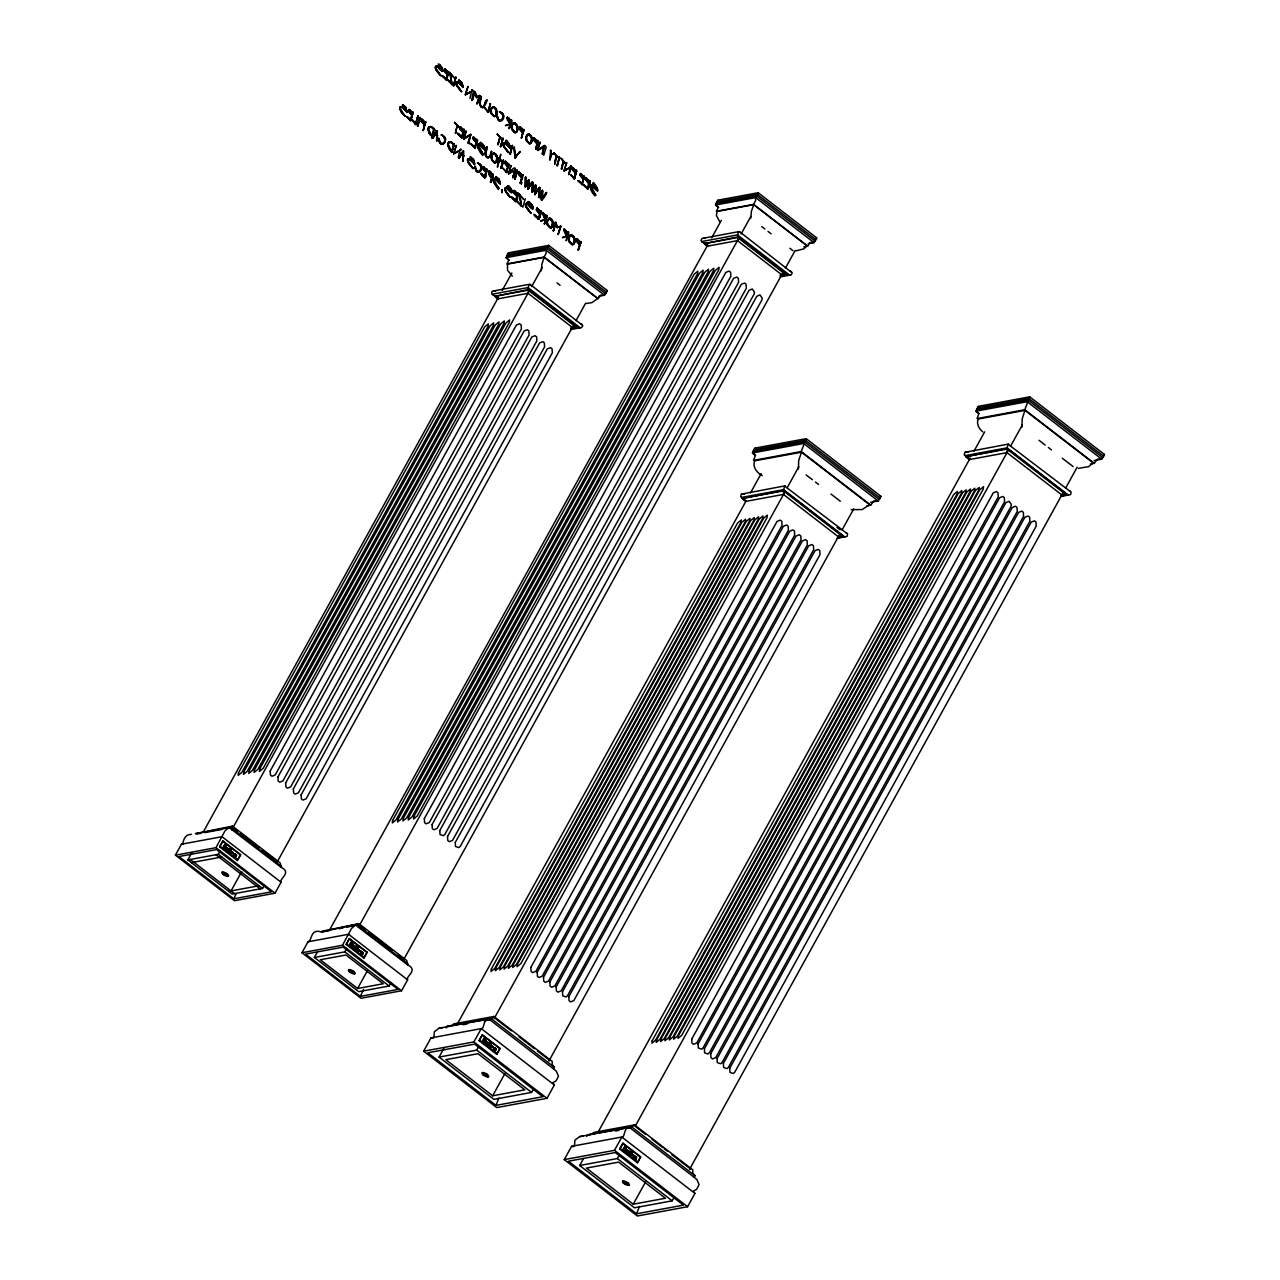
<?xml version="1.0" encoding="UTF-8"?>
<svg xmlns="http://www.w3.org/2000/svg" width="1280" height="1280" viewBox="0 0 1280 1280"><rect width="100%" height="100%" fill="white"/><g stroke="black" fill="none" stroke-linecap="round" stroke-linejoin="round"><path stroke-width="1.5" d="M436.992 130.896L437.056 140.96L437.344 130.832L434.624 133.136L435.808 133.552C440.672 124.528 427.456 147.008 435.648 133.824L437.744 135.696M463.584 155.488L463.584 151.056L460.864 153.36L462.032 153.792C467.136 144.752 453.04 167.568 461.888 154.064L463.968 155.92L461.52 154.128L459.072 158.112M445.04 140.48L443.632 136.576A6.08 5.216 79.5 0 0 441.2 135.088L441.2 135.088M481.264 168.4L479.856 164.496A6.08 5.216 79.5 0 0 477.424 163.008L480.976 164.912A4.976 4.272 79.5 0 1 481.904 167.52L480.528 171.056A4.336 3.728 79.5 0 1 478.928 171.904L477.984 172.016A3.792 3.264 79.5 0 1 476.272 171.392L474.752 166.256L475.984 170.16L478.336 171.632M503.568 117.2L502.16 113.312A6.08 5.216 79.5 0 0 499.728 111.824L502.928 113.792A4.976 4.272 79.5 0 1 503.84 116.384L501.504 120.096M351.408 943.952L351.008 943.648M625.408 1148.464C623.648 1149.2 626.816 1147.76 625.024 1150.32M479.6 103.744C485.056 86.608 476.096 104.912 482.224 107.104C487.344 105.888 489.696 90.656 483.168 107.472M403.04 105.232L405.664 108.224L406.352 111.52L406.016 108.16L402.608 104.656L405.856 107.248L407.12 111.936L401.568 106.608M438.048 66.144C447.488 78.464 439.184 62.768 439.152 64.304C444.976 69.408 443.536 75.632 437.168 66.016M459.28 80.544L461.904 83.536L462.672 86.768L462.256 83.472L458.848 79.984L461.728 82.624L462.992 87.328L457.808 81.936M470.224 157.184L473.344 159.632L474.112 163.76L473.424 160.48L470.368 156.912L473.616 159.504L474.88 164.192L469.328 158.864M479.024 143.952C490.08 155.552 482.512 144.736 480.672 142.336C486.496 146.176 486.768 154.96 479.632 144.288L478.752 144.288M484.512 149.136L483.296 145.104L480.16 142.672M495.744 176.864L498.88 179.312L500.096 183.328L495.904 176.608L499.152 179.184L500.4 183.888L495.84 178.848L493.712 178.72M509.68 147.68C498.064 125.328 521.04 161.376 504.8 142.832M506.112 187.584L507.008 187.568C517.728 200.048 508.24 184.544 508.624 185.92C514.56 191.744 513.104 196.48 506.736 187.328M526.688 203.168C537.84 213.568 532.64 205.12 528.32 201.6C534.784 204.464 534.512 214.944 527.28 203.552M596.752 190.16C585.104 167.68 608.128 204.016 591.888 185.312M590.688 185.824C601.952 204.944 589.264 191.952 590.512 185.216C598.032 190.64 600.592 190.848 592.768 183.632M454.048 77.808L449.648 72.576L454.4 77.744M523.52 199.44L519.12 194.192L523.872 199.376M355.216 946.672L354.8 947.728L354.352 947.04M525.376 186.144L528.48 179.696L528.56 188.192L529.04 179.776L525.376 186.144L525.52 177.152L525.264 187.024L528.736 180.544L525.264 187.024M525.744 186.08L525.52 177.152M532.272 191.456C539.728 170.176 532.928 210.96 535.744 184.944C527.088 205.92 538.08 168.064 528.192 188.256M532.64 191.392L532.56 182.128L528.56 188.192M495.36 1048.192L496.048 1048.992M539.168 196.784L542.288 190.336L542.352 198.816L542.64 190.272L539.168 196.784L539.472 187.456L535.088 193.568M539.536 196.704L539.664 187.728L539.424 197.6L542.528 191.168L539.056 197.664L539.312 187.792M525.632 186.96L525.872 177.088M531.968 192.192L532.768 182.416L532.528 192.272L535.632 185.856L532.336 192.128M507.36 117.392L510.08 123.84L510.72 121.36L507.232 117.696L510.224 123.856L505.456 125.392M547.008 217.648L546.768 215.28L545.744 219.056L544.368 218.256L542.464 212.544L545.376 219.12L546.016 216.624L543.216 213.056M532.208 182.192L527.856 189.312L528.368 180.608M528.208 189.248L528.736 180.544M539.696 187.632L534.752 194.624L535.264 185.92M535.104 194.56L535.632 185.856M541.984 198.88C554.72 178.176 536.064 216.128 542.16 191.232M542 199.888L542.528 191.168M844.784 536.896L783.552 489.664L784.704 486.128L847.616 533.952L847.056 536.432L837.136 538.304M1068.32 495.088L1007.072 447.856L1008.224 444.32L1071.136 492.144L1070.592 494.608L1060.672 496.496M501.6 189.904L501.824 192.608L502.208 189.824M501.952 189.84L502.352 192.336M501.84 189.904L501.824 192.608M783.76 490.304L742.336 498.464L783.456 490.864L843.296 537.008L838.416 536.8L783.456 494.432L783.76 490.304L843.6 536.448L837.424 538.096M1007.296 448.48L965.872 456.656L1006.976 449.056L1066.816 495.2L1061.936 494.992L1006.992 452.624L1007.296 448.48L1067.136 494.624L1060.944 496.288M489.68 171.456C486.816 171.344 490.528 176.464 491.552 177.536L492.112 175.12L488.928 171.312L491.904 177.472L490.624 182.432L492.016 178.032L490.624 182.432M542.528 212.96L545.52 219.12L540.816 220.992L545.616 219.44L546.24 216.976M542.992 212.784L545.744 219.056M568.4 234.48L564.384 229.616L567.136 235.888L562.496 237.424M445.136 141.344L443.952 143.184A4.336 3.728 79.5 0 1 442.352 144.032L441.76 144.08A3.792 3.264 79.5 0 1 440.064 143.472C436.32 131.312 438.096 145.328 442.672 143.664M438.528 138.32L439.76 142.224L442.128 143.696M503.664 118.08L502.464 119.92A4.336 3.728 79.5 0 1 500.88 120.768L499.936 120.88A3.792 3.264 79.5 0 1 498.224 120.272C495.248 111.088 495.472 116.784 499.184 120.224M496.704 115.12L498.72 119.936M237.344 860.544L240.608 854.64L222.896 840.976L219.632 846.896L237.344 860.544L240.608 854.64M363.888 958.128L367.152 952.208L349.44 938.544L346.176 944.464L363.888 958.128L367.152 952.208M496.8 1054.336L500.064 1048.416L482.352 1034.752L479.088 1040.672L496.8 1054.336L500.064 1048.416M637.408 1162.752L640.672 1156.832L622.944 1143.168L619.68 1149.088L637.408 1162.752L640.672 1156.832M438.896 138.256L440.416 143.408A3.792 3.264 79.5 0 0 442.128 144.016M497.056 115.056L498.576 120.208A3.792 3.264 79.5 0 0 500.288 120.816M528.496 289.584L494.992 296.288L528.192 290.144L576.496 327.408L572.448 327.52L528.048 293.28L528.496 289.584L576.816 326.832L570.64 328.48M737.968 236.928L704.464 243.632L737.648 237.488L785.968 274.752L781.904 274.864L737.504 240.624L737.968 236.928L786.288 274.176L780.112 275.824M479.808 102.4L480.736 106.416L484.016 106.768M485.504 152.672L486.064 156.224L489.104 157.376L491.648 151.376L490.16 156.912L487.952 157.808A2.88 2.464 79.5 0 1 486.704 157.296C481.616 153.728 490.48 137.888 485.648 153.936C486.736 160.24 492.24 156.56 491.392 151.184M415.616 124.608L416.448 124.192L415.376 124.416L411.856 119.504L415.936 123.616L411.856 119.504M488.016 112.368C483.664 104.032 482.416 107.2 488.48 112.032M232.832 853.584C236.096 853.04 231.76 855.904 233.104 852.256M632.88 1155.776C636.544 1156.176 630.8 1156.688 633.776 1154.928M487.344 1042.56L486.08 1043.504L486 1041.456M474.432 91.44L472.176 100.224L474.432 91.44L476.832 96.624L475.04 91.904M555.776 222.224C554.48 225.728 561.472 230.88 554.944 222.32L553.456 230.944L555.808 223.216L553.456 230.944M406.976 112.032L405.504 107.312L402.608 104.656M442.576 71.44L441.104 66.72L438.208 64.064M462.864 87.424L462.096 82.56L458.688 80.24M474.384 164.352L473.728 160.416L470.368 156.912M510.352 148.16L508.816 143.584L505.696 141.152M491.904 177.472L492.912 173.76L493.168 176.128M412.864 112.016L410.816 119.84L406.72 116.592L410.384 120.24L412.32 115.248L411.056 120.064M412.32 115.248L412.768 113.376M448.48 71.424L446.416 79.248L442.32 76L446.88 79.728L445.984 79.648M448.24 75.024L448.368 72.768M463.52 130.672L464.384 130.704L463.52 130.672C465.36 147.536 449.808 123.6 461.488 137.472L463.424 132.48L461.984 137.888L458.336 133.488L461.92 137.072M463.072 132.544L464.24 131.008M477.2 139.44L475.136 147.264L471.04 144L474.704 147.664L476.64 142.672L475.2 148.08L471.04 144M476.64 142.672L477.088 140.784M486.448 170.528L486.32 172.784L486.912 169.104M508.32 165.2L509.184 165.232L508.32 165.2L506.416 172.496L502.768 168.096M508.528 167.392L509.024 165.552M517.488 194.464L518.352 194.496L517.488 194.464C519.312 211.328 503.76 187.392 515.456 201.264L517.392 196.288L515.952 201.68L512.288 197.296L515.888 200.864M517.024 196.352L518.208 194.8M540.288 212.048C542.128 228.912 526.576 204.992 538.256 218.848L540.672 213.952L540.752 210.624M576.48 170.128L574.128 178.832L570.336 174.704L574.432 177.952L575.696 173.104L572.384 169.296L575.344 173.168L574.432 177.952M575.888 173.792L576.384 171.488M584.24 176.096L582.176 183.92L578.08 180.672L581.744 184.336L583.68 179.344L581.744 184.336M583.312 179.408L584.128 177.456M589.344 181.824C591.184 198.688 575.616 174.768 587.312 188.624L589.712 183.728L589.808 180.4M469.248 143.792L469.344 142.24M511.296 121.632L511.024 124.416L509.968 124.24C507.104 134.992 512.288 120.4 510.944 121.696M521.408 184.016L521.504 182.448M546.192 219.936L544.464 223.952L546.336 219.68L545.488 219.648M565.952 240.528L568.336 233.68M469.008 143.616L469.712 142.16M490.352 182.24L492.384 175.392M521.168 183.824L521.872 182.384M556.064 222.432L553.2 230.752M544.464 223.952L546.592 216.912M544.208 223.76L545.84 220M413.104 112.192C412.4 120.32 403.792 103.328 411.728 115.056L410.448 119.904M448.704 71.6C448.016 79.712 439.392 62.736 447.328 74.448L446.064 79.312M464.384 130.704L463.872 129.488L462.928 131.952L459.52 128.48L462.848 132.288L461.568 137.136M477.44 139.616L477.6 140.896M487.152 169.296C486.448 177.408 477.824 160.416 485.776 172.144L484.496 176.992L486.128 172.08L482.96 168L486.208 171.744M508.8 164.832L504.992 161.216L509.184 165.232M518.352 194.496L517.824 193.296L516.88 195.744L513.488 192.272L516.8 196.08L515.536 200.928M540.992 210.816C540.288 218.928 531.664 201.936 539.616 213.664L538.336 218.512M576.72 170.32L575.424 172.832L572.016 169.36M584.464 176.288L584.64 177.568M590.048 180.592L590.208 181.856M507.84 117.504L511.216 120.992L508.48 117.6L506.992 117.456L507.344 120.112L510.448 123.776L511.072 121.296L507.424 117.264M564.288 229.728L567.76 233.392L567.136 235.888C559.072 217.104 567.088 243.776 568.464 233.36L568.768 234.416M498.656 158.256L502.72 162.128L499.808 158.688C503.904 140.784 493.44 184.8 499.136 158.816L498.8 157.984M510.848 121.056L511.712 120.192L511.712 122.384M511.472 120L511.36 122.448M542.464 212.544L546.144 216.32L546.768 215.28M568.512 232.048L567.904 233.088L568.752 232.24M415.568 123.68L417.936 115.92L416.448 124.192M415.936 123.616L417.936 115.92M485.696 100.928L484.112 106.72M487.952 111.456L490.32 103.68L488.752 112.24M488.32 111.392L490.32 103.68M499.344 159.056L502.288 162.528L501.056 168.352L502.928 162.864L499.712 158.992L497.488 165.056M499.216 158.496L500.192 157.168M415.376 124.416L418.176 116.112M455.536 133.184L457.232 125.568C446.832 113.84 469.888 138.016 454.688 122.752M465.504 94.832L471.904 91.2L465.344 94.704L468.096 86.608M465.344 94.704L467.856 86.416M455.28 133.008L457.232 125.568M453.808 153.856L460.192 150.224L453.648 153.728L456.4 145.648M453.648 153.728L456.144 145.456M469.968 98.448L471.536 91.264M471.92 89.84L471.664 90.832L472.512 89.968M472.016 90.752L472.272 89.776M472.176 100.224C472.592 78.96 480.976 108.976 474.432 92.768M458.256 157.472L459.84 150.288M460.816 148.992L460.32 149.792M472.432 100.416L474.784 92.704M463.616 139.248L465.776 131.024M463.984 139.184L466.368 131.152M479.552 95.856L476.48 96.688M464 138.88L470.544 134.304L470.528 135.52C462.144 156.992 478.24 124.672 463.776 139.36M469.936 135.36L470.544 134.304M468.24 142.992L470.528 135.52M481.296 96.736L479.344 103.088L481.008 107.04A2.88 2.464 79.5 0 0 482.256 107.536L483.072 107.488M488.112 112.112L490.56 103.872M486.992 146.992L485.296 154L487.056 157.232A2.88 2.464 79.5 0 0 488.304 157.744L490.048 156.416M500.336 137.344L497.808 144.592L499.76 137.152L497.36 134.08L502.208 139.408M498.064 144.784L500.112 137.088L497.216 134.336M508.4 173.776L511.168 165.68M508.768 173.712L510.912 165.488M515.312 170.048C506.816 193.824 524.032 154.112 508.784 173.408M514.72 169.904L515.344 168.848M513.024 177.52L514.96 170.112L508.576 173.904M512.784 177.328L514.96 170.272M540.032 142.08L537.52 150.368L540.272 142.272M544.432 146.64L542.496 154.048L543.712 146.928L545.232 146.16L538.256 149.936M537.904 150L544.096 145.488L544.528 146.224M542.128 154.112L544.064 146.704L537.68 150.48M544.448 145.424L543.84 146.48M549.584 159.664L550.768 150.208L551.008 154.72L554.448 153.264L551.088 155.024L550.176 159.776M549.824 159.856L551.136 155.008L550.4 150.272M558.848 158.432C554.56 149.28 553.488 177.104 556.4 156.16C546.432 144.8 568.464 168.288 554.096 153.328M554.704 163.792L556.4 156.16M561.28 168.864L563.232 161.44L561.184 158.288L565.84 163.424L563.456 161.696L561.888 168.992M561.536 169.056L563.232 161.44M564.208 170.944L570.592 167.312L564.048 170.816L566.8 162.72M564.048 170.816L566.56 162.528M571.76 166.608L568.656 174.56L570.24 167.376M570.624 165.952L570.352 166.928L571.216 166.064M568.656 174.56L571.408 166.672M570.72 166.864L570.976 165.872M560.56 226.656L557.504 227.216M417.36 126L419.936 117.472L417.968 126.128M417.6 126.192L420.192 117.664M417.712 125.936L419.936 117.472M425.824 122C424.384 124.656 416.976 113.2 424.912 122.992C423.664 128.24 426.096 119.808 425.6 122.832L424.608 125.328M446.736 79.984L447.552 74.72M446.88 79.728L447.92 74.656M453.296 85.664L455.872 77.12L453.888 85.776M453.536 85.84L455.872 77.12M463.984 129.248L463.424 130.112L464.224 129.424M479.904 96.064L477.104 103.952L479.632 95.504M476.848 103.76L479.472 96.208M474.784 147.328L476.064 142.464C468.08 131.232 476.96 146.656 476.896 140.56L473.264 137.136L477.216 140.48M486 172.416C487.984 186.944 474.64 165.36 484.848 176.928M484.56 177.824L486.352 172.352M492.016 178.032L492.736 175.328M500.288 146.56L503.104 138.208L500.88 146.688M500.528 146.752L503.104 138.208M502.368 162.192L503.264 160.096L502.784 163.136M503.264 160.096L500.8 168.16M501.056 168.352L503.136 163.072M509.872 153.952L512.448 145.424L510.48 154.08M510.128 154.144L512.448 145.424M506.352 171.664L507.632 166.816L504.464 162.736L508.064 166.416L504.464 162.736M508.208 164.656L509.008 163.968M506.416 172.496L508.208 167.024M523.952 129.616C522.512 132.288 515.104 120.816 523.056 130.624C521.808 135.856 524.224 127.424 523.728 130.448L521.376 138.16L522.512 132.736L519.184 128.704L522.944 132.336M514.624 178.816L517.2 170.272L515.216 178.944M514.864 179.008L517.44 170.464M514.976 178.752L517.2 170.272M517.952 193.04L517.376 193.904L518.176 193.232M523.072 174.816C521.632 177.472 514.224 166.016 522.176 175.808C520.928 181.056 523.344 172.608 522.864 175.648L520.24 183.152L521.632 177.92L518.304 173.888L522.064 177.52M537.424 141.696C536.16 146.944 538.592 138.496 538.096 141.536L533.92 138.096L538.096 141.536M522.768 207.28L525.344 198.736M543.728 155.392L546.304 146.864M540.672 213.952L538.768 219.28L534.608 215.2M556.928 165.568L559.504 157.04L557.52 165.696M557.168 165.76L559.504 157.04M560.496 226.736L558.112 234.48L560.656 226.032M558.112 234.48L560.928 226.592M574.128 178.832L576.24 173.728M581.808 184L583.088 179.136L579.92 175.056L583.536 178.736L579.92 175.056M587.392 188.288L588.672 183.44L585.488 179.36L589.104 183.04L585.488 179.36M589.712 183.728L587.312 188.624M580.992 241.664C579.552 244.32 572.144 232.864 580.096 242.656C578.848 247.904 581.264 239.456 580.784 242.496L578.176 250L579.552 244.768L576.24 240.736L579.984 244.368M424.688 124.992L423.232 130.528L424.368 125.12L421.056 121.088L424.816 124.72M423.232 130.528L424.736 125.056L421.056 121.088M521.376 138.16L523.104 132.88M520.24 183.152L522.496 177.936L518.304 173.888M520.496 183.344L521.952 177.808M537.744 143.824C539.296 136.336 533.44 159.328 536.88 143.808L533.552 139.776L537.312 143.408M535.744 149.232L537.232 143.744L533.552 139.776M578.176 250L579.872 244.656M578.416 250.192L580.144 244.912M434.032 129.776L435.136 130.688C433.072 123.344 429.712 152.224 433.808 129.488L431.344 127.072L429.392 127.088M454.08 143.92L454.224 146.032L454.32 144.112M568.08 236.464L567.984 233.744M411.136 120.576L410.384 120.24M411.808 114.72L412.224 113.2L409.088 109.44L412.656 112.816M425.056 124.928L425.168 123.232M447.408 74.112L447.824 72.608L444.688 68.848L448.256 72.224M453.712 144L451.504 141.936L448.992 142.048A3.248 2.784 79.5 0 0 447.648 144.304C448.576 149.2 454.944 158.16 448.272 144.32A2.992 2.576 79.5 0 1 449.136 142.512L451.072 142.288L453.552 144.704L451.744 152.464L453.76 144.992M451.744 152.464L454.112 144.928M462.16 137.296L461.488 137.472M462.928 131.952L463.328 130.432L460.208 126.672L463.776 130.048M475.376 147.488L474.704 147.664M476.144 142.128L476.544 140.624M485.856 171.808L486.256 170.304L483.136 166.544L486.704 169.904M507.712 166.48L508.112 164.976M508.064 166.416L508.48 164.896L505.344 161.152L508.56 164.576M522.752 132.944L523.296 130.848M516.128 201.088L515.456 201.264M516.88 195.744L517.296 194.224L514.16 190.464L517.728 193.84M522.304 177.744L522.416 176.032M539.696 213.328L540.096 211.824L536.976 208.064L540.544 211.424M538.928 218.688L538.256 218.848M575.424 172.832L575.824 171.312L572.704 167.552L576.272 170.928M583.168 178.8L583.584 177.296L580.448 173.536L584.016 176.912M583.536 178.736L583.936 177.232L580.304 173.808M588.752 183.104L589.152 181.584L586.032 177.824L589.6 181.2M589.104 183.04L589.504 181.52L585.872 178.096M580.224 244.592L580.336 242.88M451.488 152.256L453.904 144.64L451.44 142.224L448.784 142.576A2.992 2.576 79.5 0 0 447.92 144.384L449.024 148.512L451.744 150.816M424.992 122.656L425.568 121.808M523.136 130.288L523.712 129.424M522.256 175.472L522.832 174.624M538.064 140.512L537.504 141.36L538.32 140.704M580.176 242.32L580.752 241.472M479.408 95.328L478.88 96L479.84 95.76M560.432 225.856L559.904 226.528L560.864 226.288M362.624 953.296L362.464 953.024M488.384 1043.312L487.264 1043.232M628.944 1151.696L627.856 1151.648M430.544 126.544L434.576 128.896M410.512 120.72L406.72 116.592M360.8 952.24C361.824 952.72 361.52 951.456 363.024 954.144M493.712 1048.448C493.984 1051.28 494.272 1046.384 494.816 1048.528M634.304 1156.864C634.608 1159.728 634.848 1154.784 635.424 1156.944M478.08 144.864C490.752 166.72 474.816 148.4 478.272 144.176M493.664 179.056C509.36 208.896 480.416 162.752 499.648 183.456M493.376 178.88L494.672 183.536L498.992 187.984M491.488 108.24L491.104 109.248A7.488 6.432 79.5 0 0 491.328 113.472L494.368 116.128A2.192 1.888 79.5 0 0 495.792 115.52M491.84 108.176L491.472 109.184A7.488 6.432 79.5 0 0 491.68 113.408L493.68 115.984M492.032 154.544L491.664 155.552A7.488 6.432 79.5 0 0 491.888 159.776L494.928 162.432A2.192 1.888 79.5 0 0 496.352 161.824M492.4 154.48L492.016 155.472A7.488 6.432 79.5 0 0 492.24 159.696L494.24 162.272M512.416 124.384L512.032 125.392A7.488 6.432 79.5 0 0 512.256 129.616L514.944 132.336A2.192 1.888 79.5 0 0 516.368 131.728M512.768 124.32L512.4 125.328A7.488 6.432 79.5 0 0 512.608 129.552L515.296 132.272A2.192 1.888 79.5 0 0 516.72 131.664M526.768 135.456L526.4 136.464A7.488 6.432 79.5 0 0 526.624 140.688L529.312 143.408A2.192 1.888 79.5 0 0 530.736 142.8M527.136 135.392L526.752 136.4A7.488 6.432 79.5 0 0 526.976 140.624L529.664 143.344A2.192 1.888 79.5 0 0 531.088 142.736M547.712 219.648L547.328 220.656A7.488 6.432 79.5 0 0 547.552 224.88L550.592 227.536A2.192 1.888 79.5 0 0 552.016 226.928M569.456 236.416L569.088 237.424A7.488 6.432 79.5 0 0 569.296 241.648L571.984 244.368A2.192 1.888 79.5 0 0 573.408 243.76L574.096 238.576L571.28 235.312M569.808 236.352L569.44 237.36A7.488 6.432 79.5 0 0 569.648 241.584L572.336 244.304A2.192 1.888 79.5 0 0 573.76 243.696M484.336 106.144L483.552 107.296M496 1105.376L542.848 1096.72L474.656 1044.128L427.808 1052.784L496 1105.376L498.88 1097.968M636.592 1213.792L683.44 1205.136L615.248 1152.544L568.4 1161.216L636.592 1213.792L639.488 1206.384M224.88 846.384L224.464 846.064M851.152 509.6L862.112 509.584L869.552 504.688L801.472 452.192L798.672 460.672L798.432 468.944M1078.448 468.368L1088.704 466.624L1093.088 462.88L1024.992 410.368L1022.192 418.848L1021.952 427.136M586.48 303.488L591.952 302.592L597.632 298.544L544.224 257.36L541.92 264L541.328 270.816M795.936 250.832L803.744 248.912L807.104 245.888L753.696 204.704L751.392 211.344L750.8 218.16M481.36 169.28L480.176 171.12A4.336 3.728 79.5 0 1 478.576 171.968M495.792 115.072L496.128 110.4L493.712 107.2M496.16 115.008L496.176 109.424L493.312 107.136M516.72 131.2L517.056 126.528L515.04 123.488M517.088 131.136L517.408 126.464L514.64 123.328M531.088 142.288L531.408 137.616L529.008 134.416M531.44 142.208C534.256 138.608 528.944 130.768 526.16 136.352A7.584 6.496 79.5 0 0 526.384 140.832L529.664 143.664A2.464 2.128 79.5 0 0 531.264 142.976L532.32 139.376L531.28 135.664L529.024 134.096L526.512 136.288A7.584 6.496 79.5 0 0 526.752 140.768L528.912 143.504M552.016 226.48L552.352 221.808L549.536 218.544M496.576 161.536C499.648 157.936 494.256 149.808 491.424 155.424A7.584 6.496 79.5 0 0 491.648 159.904L494.176 162.576M552.24 226.656C553.616 224.032 552.992 218.16 549.104 218.576M573.984 243.424C576.8 240.112 572.016 231.648 569.2 237.248A7.584 6.496 79.5 0 0 569.424 241.728L572.336 244.624A2.464 2.128 79.5 0 0 573.936 243.936C576.08 241.232 574.96 234.64 570.784 235.024M496.096 1049.408L495.232 1049.264M636.224 1158.448C638.224 1154.928 633.008 1158.064 636.192 1159.056M233.792 898.8L271.472 891.84L216.64 849.552L178.96 856.528L233.792 898.8L236.224 893.632M360.336 996.384L398.016 989.424L343.184 947.136L305.504 954.096L360.336 996.384L363.568 989.488M412.416 113.44L413.28 113.472M448.016 72.832L448.88 72.88M463.888 131.072L460.064 126.944M508.672 165.616L508.416 163.84M517.84 194.864L514.016 190.736M576.016 171.552L576.88 171.584M354.8 947.248L355.648 946.736M226.256 845.728L225.008 845.104L224.224 847.584M352.784 943.296L351.888 943.84M485.712 1039.504C484.544 1038.672 483.488 1042.576 482.72 1040.64M626.304 1147.92C625.152 1147.072 624.096 1150.992 623.328 1149.056M234.256 854.672C234.048 857.6 235.376 852.32 235.36 854.752M235.168 854.736C234.496 851.856 234.816 857.424 234.064 854.672M361.904 952.32C361.024 949.568 361.168 954.976 360.64 952.272M412.176 114.656L408.912 110.912L411.952 115.328M444.016 70.656L447.776 74.048M434.624 133.136L435.6 133.328L437.152 130.784M459.52 128.48L463.28 131.872M460.864 153.36L461.84 153.552M476.496 142.064L473.232 138.32L476.288 142.736M513.488 192.272L517.248 195.68M536.288 209.856L540.048 213.264M572.384 169.296L575.776 172.768M425.36 122.592L421.92 119.088L425.28 122.928M473.264 137.136L476.992 140.24M523.488 130.208L520.048 126.704L524.192 130.928M533.92 138.096L537.856 141.296M522.608 175.408L519.168 171.888L522.528 175.744M580.528 242.256L577.088 238.736L581.088 243.216M406.576 111.392L402.8 106.672L399.712 107.008L401.024 111.664L405.2 116.368L400.4 108.976L401.408 106.48M407.072 116.528L410.816 119.84M436.16 65.84L435.136 66.96L435.664 69.328L440.8 75.776L436.016 68.368L437.008 65.888M442.32 76L446.416 79.248M431.504 135.936L431.072 135.776M457.568 81.472L455.952 82.32L455.952 84.32L461.44 91.696L456.64 84.288L457.632 81.792M457.456 125.824L459.84 127.552M463.968 155.92L463.616 155.984M471.392 143.936L475.136 147.264M468.32 158.688L467.296 159.808L467.824 162.176L472.96 168.624L468.512 162.08L468.544 158.96M508.912 128.48L511.024 124.416M491.664 178.112L488.8 171.056L492.976 175.904M505.84 140.88L508.736 143.536L510.032 147.616L506.032 142.896L503.44 142.72L502.944 145.216L508.432 152.592L503.984 146.048L504 142.928M506.752 187.168L504.784 188.032L504.784 190.032L510.272 197.408L505.824 190.848L505.856 187.728M175.408 855.168L181.456 844.208L222.032 836.704L281.072 882.24L275.024 893.2L234.464 900.704L175.408 855.168L215.984 847.664L275.024 893.2M508.656 252.96L506.064 257.664L509.216 260.096M527.04 203.104L525.424 203.952L525.424 205.952L530.912 213.312L526.112 205.904L527.104 203.424M534.96 215.136L538.704 218.448M264.512 884.96L262.576 888.448L232.144 894.064L187.856 859.92L191.712 852.928M203.296 831.968L498.368 297.44M502.224 290.448L511.872 272.976M578.08 180.672L582.176 183.92M215.984 847.664L224.928 830.944L228.944 827.44L281.2 867.36C292.24 872.72 278.864 878.816 281.072 882.24M548.688 245.392L508.352 252.848L506.624 255.984L546.96 248.528L605.664 293.792L607.392 290.656L548.688 245.392L546.96 248.528L506.928 256.096M548.736 245.552L546.144 250.256L506.064 257.664L508.768 260.176L506.928 263.904L544.112 257.04L598.224 298.768L600.432 295.168L604.496 295.248L607.088 290.544M544.112 257.04L546.096 253.264L546.144 250.256L604.496 295.248L598.768 296.304M583.648 184.976L587.744 188.224M219.632 846.896L222.896 840.976M187.856 859.92L218.288 854.288L220.224 850.8M231.792 829.84L528.8 291.808M531.696 286.576L542.304 267.36M224.064 847.616C221.92 847.568 225.12 842.336 226.096 845.744M226.544 847.68C224.544 851.232 225.648 846.304 225.344 846.272M225.408 848.736L226.064 847.056L225.424 848.688M226.816 849.728L227.424 847.872M226.96 849.232C227.696 846.72 228.256 855.088 230.704 849.168M227.52 849.984L228.352 848.72M228.24 850.928L229.6 848.448L230.56 849.184M230.72 852.608L229.776 851.872M229.616 851.904C231.792 848.912 231.84 849.536 230.544 852.704M236.144 856.864L234.88 856.048L235.92 854.416M235.44 856.096L236.272 854.816M231.056 890.928L241.664 871.712M277.04 862.24L573.088 325.968M575.984 320.72L585.616 303.248M281.2 867.36L280.224 862.976L232.432 826.112L195.392 833.648L230.944 827.264L232.432 826.112M301.952 952.736L308 941.792L348.56 934.288L407.616 979.824L401.568 990.768L360.992 998.272L301.952 952.736L342.512 945.248L401.568 990.768M718.112 200.304L715.536 205.008L718.688 207.44M308 941.792C312.496 940.64 309.92 928.224 321.488 932L358.96 923.696L406.768 960.544L407.744 964.928C418.768 970.304 405.392 976.384 407.616 979.824M391.056 982.512L389.12 986.016L358.688 991.648L314.4 957.488L317.296 952.24M329.856 929.472L707.792 244.88M711.648 237.872L721.312 220.368M342.512 945.248L351.472 928.512L355.472 925.008L407.744 964.928M758.16 192.736L756.432 195.872L815.12 241.136L816.848 238L758.16 192.736L717.824 200.192L716.096 203.328L756.48 196.032M758.208 192.896L755.616 197.6L715.536 205.008L718.24 207.52L716.4 211.248L753.584 204.384L807.696 246.112L809.904 242.512L813.968 242.592L816.56 237.888M753.584 204.384L755.568 200.624L755.616 197.6L813.968 242.592L808.24 243.648M346.176 944.464L349.44 938.544M314.4 957.488L344.832 951.872L346.768 948.368M359.328 925.6L738.208 239.248M741.12 234L750.784 216.48M349.808 944.432L350.768 945.168M349.648 944.464L350.976 942.048L352.64 943.328M350.576 945.264L351.536 942.672L352.512 943.856M352.624 946.624L351.392 945.68M351.248 945.712L352.112 944.16L353.504 946.8M351.936 946.32L352.688 944.672L352.112 946.24M352.464 946.656C356.224 942.96 351.568 947.936 355.92 949.136M353.344 946.832L353.808 945.472L355.488 946.768M354.064 947.568L354.896 946.288M354.768 948.496L356.144 946.032L357.248 946.736M355.728 949.232L357.056 946.832M358.448 947.808C355.856 953.344 356.096 946.336 358.592 947.776M361.168 951.008C358.864 953.152 359.072 948.448 360.208 951.728M362.272 952.064L363.408 952.88M361.968 953.664L362.816 952.4M357.6 988.496L383.216 983.76L345.92 955.008L320.304 959.744L357.6 988.496L367.264 970.992M403.616 959.76L782.496 273.392M785.408 268.144L795.072 250.64M755.056 448.272L752.464 452.976L755.568 455.36M423.648 1051.2L430.992 1037.904L481.232 1028.624L554.336 1084.992L546.992 1098.304L496.768 1107.584L423.648 1051.2L473.888 1041.92L546.992 1098.304M446.176 1027.904L447.04 1026.336L491.472 1018.544L493.904 1016.464L552.256 1061.472L552.128 1064.48L554.432 1067.344L553.568 1068.896L556.24 1071.072L558.496 1076.288L556.016 1080.88L552.784 1082.688L554.336 1084.992M533.504 1088.912L531.584 1092.416L493.904 1099.376L439.072 1057.088L443.888 1048.352M457.392 1023.904L745.728 501.6M750.544 492.864L761.152 473.648M806.192 438.656L754.752 448.16L753.024 451.296L804.464 441.792L879.328 499.52L881.056 496.384L806.192 438.656L801.248 451.552L753.504 460.384L755.328 455.664L752.464 452.976L803.664 443.504L878.176 500.976L880.768 496.272M473.888 1041.92L481.232 1028.624C484.096 1029.712 483.392 1019.984 487.456 1019.264L489.904 1019.808L553.568 1068.896M479.088 1040.672L482.352 1034.752M439.072 1057.088L476.752 1050.128L478.672 1046.64M494.096 1018.688L784.352 492.896M787.248 487.648L798.816 466.688M483.856 1038.32L482.576 1040.656M483.984 1039.968L484.4 1040.928L485.424 1040.064M485.536 1042.832L484.144 1041.952L485.168 1040.336M485.616 1040.88L484.864 1042.512L485.808 1040.832M485.856 1041.488L485.376 1042.864M486.416 1043.008L486.72 1041.68L488.4 1042.976M488.832 1045.344L486.784 1043.6M486.976 1043.76L487.808 1042.496M488.64 1045.44L490.16 1042.944M489.968 1043.04L489.056 1042.224L488.016 1044.24M490.176 1046.384C487.92 1046.736 490.752 1042 491.504 1043.968M489.984 1046.48L491.36 1044M493.008 1046.576C494.064 1048.064 491.824 1048.032 493.184 1046.512M493.552 1048.48C494.112 1051.088 493.392 1046.416 495.12 1047.984M495.584 1050.64L494.336 1049.824L495.184 1048.272M494.88 1049.872L495.728 1048.592M492.656 1095.792L524.848 1089.84L478 1053.712L445.808 1059.664L492.656 1095.792L505.184 1073.088M548.928 1060.976L839.184 535.168M842.08 529.936L853.664 508.976M866.928 505.856L870.736 505.152L873.84 500.912L878.176 500.976L870.592 502.368M978.576 406.464L975.984 411.152L979.088 413.552M564.256 1159.616L571.6 1146.32L621.824 1137.04L694.944 1193.408L687.6 1206.72L637.36 1216L564.256 1159.616L614.48 1150.336L687.6 1206.72M586.768 1136.32L587.632 1134.752L632.064 1126.96L634.496 1124.896L692.848 1169.888L692.72 1172.896L695.024 1175.76L694.16 1177.312L696.848 1179.488L699.088 1184.704L696.608 1189.296L693.376 1191.104L694.944 1193.408M674.112 1197.328L672.176 1200.832L634.496 1207.792L579.664 1165.504L583.536 1158.512M598.032 1132.24L970.16 458.144M974.016 451.136L984.656 431.872M1029.728 396.848L978.288 406.352L976.56 409.488L1028 399.968L1102.864 457.712L1104.592 454.576L1029.728 396.848L1024.768 409.744L977.024 418.576L978.864 413.856L975.984 411.152L1027.184 401.696L1101.696 459.152L1104.288 454.464M614.48 1150.336L621.824 1137.04C624.704 1138.128 623.984 1128.4 628.048 1127.68L630.512 1128.224L694.16 1177.312M630.512 1128.224L631.376 1126.672L695.024 1175.76M619.68 1149.088L622.944 1143.168M579.664 1165.504L617.344 1158.544L619.28 1155.04M635.712 1125.28L1007.824 451.184M1010.736 445.92L1022.336 424.912M623.168 1149.072L624.496 1146.672L626.144 1147.952M625.456 1150.928L626.416 1149.248M626.208 1149.296L625.632 1150.864M626.592 1149.872L625.952 1151.312L624.848 1150.352M627.008 1151.424L627.472 1150.064L629.008 1151.392M628.624 1152.656C627.936 1152.896 632.56 1148.576 629.104 1153.328C623.84 1152.784 630.528 1150.096 626.448 1149.904M627.568 1152.176L628.416 1150.912M630.784 1154.8C628.512 1155.152 631.344 1150.416 632.112 1152.384M630.592 1154.896L631.952 1152.416M634.16 1156.896C634.656 1159.488 633.984 1154.816 635.712 1156.4M635.488 1158.288L636.32 1157.008M633.248 1204.208L665.44 1198.256L618.592 1162.128L586.4 1168.08L633.248 1204.208L645.824 1181.44M689.568 1169.312L1062.656 493.456M1065.568 488.208L1077.168 467.2M1090.448 464.032L1094.272 463.328L1097.376 459.104L1101.696 459.152L1094.112 460.56M450.416 73.392L451.92 84.64L447.664 80.064L451.888 83.712L449.648 72.576M519.888 195.008L521.392 206.256L517.136 201.696L521.36 205.328L519.12 194.192M539.84 213.936L536.656 209.792M588.896 183.712L585.696 179.568M461.472 153.616L463.584 151.056M435.648 133.824L432.848 137.872L435.088 133.664M458.848 157.936L461.328 153.888M527.856 189.312L532.448 182.384M534.752 194.624L539.104 187.52M541.648 199.952L546.592 192.944M535.456 193.504L539.472 187.456M542.352 198.816L546.368 192.768M492.112 107.776L491.232 109.072A7.584 6.496 79.5 0 0 491.456 113.552L494.368 116.448A2.464 2.128 79.5 0 0 495.968 115.776C498.112 113.056 496.992 106.464 492.816 106.848M502.352 119.28L503.216 116.464L501.792 113.376A6.08 5.216 79.5 0 0 499.376 111.888M574.4 1146.256L574.976 1140.08L579.616 1136.64L628.048 1127.68M463.216 87.344L458.16 81.856C452.912 82.624 459.552 89.84 461.568 91.424M477.984 144.4L478.128 147.584L483.04 153.856M468.048 158.912L468.16 162.144L473.104 168.368M519.92 151.44L515.168 157.376L514.016 147.12L514.928 157.904L520.16 151.616L514.928 157.904M484.864 1040.096L484.08 1039.824M480 170.864L481.632 167.536L480.208 164.432A6.08 5.216 79.5 0 0 477.776 162.944M456.656 82.096L456.624 85.216L461.792 91.632M478.48 144.448L478.096 147.632L483.264 154.048M591.088 185.408L590.704 188.592L595.648 194.816M512.512 123.728L513.632 123.072M492.144 153.888L494.192 153.04M492.496 153.824L493.728 153.088M526.88 134.8L528.464 134M569.552 235.76L570.688 235.104M570.32 235.168C574.48 234.464 575.92 241.344 573.584 244.016A2.464 2.128 79.5 0 1 571.984 244.688L569.072 241.792A7.584 6.496 79.5 0 1 568.832 237.312L570.272 235.36M513.36 123.6L512.144 125.2A7.584 6.496 79.5 0 0 512.384 129.68L513.872 132.032M228.56 850.464L227.536 850.256M235.456 856.368L235.984 856.896M355.104 948.032L354.08 947.84M362.72 954.224L361.984 953.936M487.872 1044.272L486.992 1044.032M495.936 1050.336L494.912 1050.144M628.464 1152.688L627.584 1152.448M636.528 1158.752L635.504 1158.56M503.792 142.656L503.632 146.112L508.576 152.336M493.216 178.672L496.096 178.608L499.872 183.328M526.272 203.376L526.128 206.784L531.056 213.056M502.304 119.664L500.48 120.528M479.552 171.216L481.536 167.584A4.976 4.272 79.5 0 0 480.624 164.976L477.584 162.736M506.64 187.632C513.872 198.288 513.424 189.456 507.68 185.68M406.72 111.456C399.6 100.672 396.96 110.432 405.344 116.112M462.944 86.768L457.552 81.536M509.584 147.728L505.68 142.96M527.024 203.152C534.336 211.808 533.696 206.096 528.16 201.872M512.864 123.376C517.424 121.264 519.344 129.072 516.896 131.904A2.464 2.128 79.5 0 1 515.296 132.592L514.192 132.496M465.728 94.336L473.056 90.496L471.888 91.04M492.08 107.52L493.664 107.072M464.352 138.816L471.072 134.848M454.032 153.376L461.36 149.52L460.192 150.08M493.376 153.536L491.776 155.36A7.584 6.496 79.5 0 0 492 159.84L493.504 162.192M509.152 173.344L515.872 169.376M564.432 170.448L571.504 166.416M549.04 218.64L547.44 220.48A7.584 6.496 79.5 0 0 547.68 224.96L550.592 227.856A2.464 2.128 79.5 0 0 552.192 227.168C554.208 224.464 553.376 218.576 549.504 218.224M570.048 235.696L571.216 235.28M442.848 143.552L445.312 140.528L444 136.512A6.08 5.216 79.5 0 0 441.568 135.024M479.072 171.488L479.904 171.152M451.152 1025.936L453.808 1023.888L493.904 1016.464M182.848 844.24C183.232 839.984 185.168 834.08 191.408 834.368M487.456 1019.264L439.024 1028.224L434.384 1031.664L433.808 1037.84L430.992 1037.904M785.184 485.824L741.264 494.16L740.704 496.624L746.176 501.072M1008.72 444.016L964.8 452.336L964.24 454.816L969.712 459.264M456.448 81.824L459.04 81.984L462.816 86.704M477.904 144.24L479.04 143.904M467.968 158.752L470.56 158.928L474.352 163.648M478.128 144.512L479.104 144.224M504.64 142.704C500.336 144.816 506.848 150.528 508.784 152.528M469.168 158.736C464.864 160.848 471.376 166.576 473.312 168.56M494.688 178.432C490.416 180.688 496.88 186.192 498.848 188.256M506.48 187.504C502.224 189.536 508.48 195.2 510.416 197.136M590.736 185.472L591.712 185.184M505.52 125.728L510.32 124.16L509.52 128.624M540.816 220.992L545.264 219.504M562.576 237.76L567.36 236.208L566.56 240.656M476.32 97.136L479.152 96.288M555.44 223.28L557.344 227.664L560.176 226.816M492.352 106.992C496.56 106.272 497.808 113.136 495.616 115.84A2.464 2.128 79.5 0 1 494.016 116.512L491.104 113.616A7.584 6.496 79.5 0 1 490.864 109.136L493.248 107.104M501.376 120.288L499.376 120.48M442.304 143.728L444.544 142.416L445.408 139.6A4.976 4.272 79.5 0 0 444.4 137.056L442.288 135.168M478.528 171.648L479.424 171.424M548.576 218.4L550.32 218.224M549.392 218.192L547.088 220.544A7.584 6.496 79.5 0 0 547.328 225.024L550.24 227.92A2.464 2.128 79.5 0 0 551.84 227.248M513.392 123.44L515.008 123.264M549.472 218.512L547.696 220.592A7.488 6.432 79.5 0 0 547.904 224.816L549.296 227.04M589.792 1134.784L594.416 1132.304L634.496 1124.896M780.256 276.912L791.168 274.864L792.256 272.912L739.376 231.536L702.048 238.464L700.96 240.416L701.648 241.552L707.984 246.432M570.784 329.568L581.696 327.52L582.784 325.568L529.904 284.192L492.576 291.12L491.648 291.952L492.192 294.208L498.512 299.088M437.264 65.696L442.32 70.848L438.64 64.624M410.288 120.56L411.28 120.32M424.368 125.12L425.248 125.12M507.232 117.696L510.448 123.776M434.992 133.072L437.12 135.072L437.088 131.456M435.296 133.888L437.344 135.248M436.656 135.424L436.704 141.024L437.248 135.6M461.408 137.776L462.4 137.552M519.184 128.704L523.184 132.544M522.512 132.736L523.376 132.752M474.624 147.968L475.616 147.744M484.816 149.68L483.2 145.056L480.304 142.4M461.216 153.296L463.36 155.296L463.312 151.696M462.88 155.664L462.928 161.248L463.488 155.824M545.232 146.16L544.88 146.224M506.192 172.32L507.184 172.096M484.336 177.648L485.328 177.424M521.632 177.92L522.496 177.936M500.4 183.888L498.784 179.248L495.904 176.608M575.568 173.44L576.4 173.456M573.904 178.672L574.896 178.432M581.648 184.64L582.64 184.416M515.376 201.584L516.352 201.344M587.232 188.944L588.224 188.704M597.424 190.64L595.808 186.016L592.912 183.36M532.816 208.88L527.632 203.488C522.288 204.496 529.232 211.536 531.264 213.248M538.176 219.168L539.168 218.944M557.344 227.664L555.808 223.216M717.264 201.872L757.344 194.464L815.696 239.456M753.696 204.704L716.992 211.488L716.432 215.568L719.744 221.744M507.792 254.528L547.872 247.12L606.224 292.112M579.552 244.768L580.416 244.784M544.224 257.36L507.52 264.128L507.536 270.352L512.352 276.16M737.504 240.624L707.008 246.256L704.464 243.632L707.584 246.032M528.048 293.28L497.536 298.912L494.992 296.288L498.112 298.688M803.776 246.832L807.696 246.112M780.416 275.264L786.288 274.176M570.96 327.92L574.864 327.2M977.712 408.032L1028.912 398.56L1103.424 456.032M754.192 449.84L805.392 440.384L879.904 497.84M976.848 409.6L1028.048 400.128M753.328 451.408L804.528 441.936M1024.992 410.368L978.208 419.024C976.16 423.744 979.008 428.896 982.752 431.84M801.472 452.192L754.688 460.832C752.16 466.88 757.072 472.912 762.208 475.632M964.992 455.632L1007.072 447.856M741.472 497.44L783.552 489.664M1006.992 452.624L969.232 459.6L965.872 456.656L969.024 459.088M783.456 494.432L745.696 501.408L742.336 498.464L745.488 500.896M1061.264 495.712L1067.136 494.624M837.728 537.52L843.6 536.448M196.912 834.064L200.816 833.344M204.704 832.624L222.272 829.376M226.176 828.656L230.512 827.152L281.632 866.576M225.536 846.624L226.816 849.248M229.76 850.064L230.784 850.864M191.36 862.624L221.792 856.992M235.744 854.496L236.864 855.296M223.28 874.544L227.152 873.824M228.656 891.376L259.072 885.744M358.96 923.696L321.92 931.216M321.488 932L329.296 930.56M339.056 928.752L342.96 928.032M346.864 927.312L357.056 924.72L408.176 964.144M356.144 947.664L357.328 948.432M349.824 972.112L353.696 971.408M463.296 1024.736L467.088 1024.032M484.208 1020.864L489.904 1019.808L490.768 1018.256L554.432 1067.344M485.824 1041.28L486.272 1043.024M489.216 1043.84L490.16 1044.768M490.24 1044.64L489.056 1043.872M483.392 1075.104L487.264 1074.4M615.296 1131.04L619.104 1130.336M625.744 1148.8L626.864 1151.44M629.808 1152.256L630.688 1153.072M629.728 1152.384L630.832 1153.056M623.984 1183.52L627.856 1182.816M482.72 107.552L483.52 107.392M439.024 1028.224L442.464 1027.632M579.616 1136.64L583.056 1136.048M564.384 229.616L567.488 235.824M564.224 229.312L568.256 233.024M478.88 171.584L475.984 170.72L474.752 166.256M514.592 123.216L511.792 125.264A7.584 6.496 79.5 0 0 512.016 129.76L514.56 132.416M493.44 153.472L494.624 153.424M513.744 122.992L514.56 122.896M528.112 134.064L528.928 133.968M965.824 451.936L968.336 452.176M742.304 493.744L744.816 493.984M504.208 142.448L505.264 142.448M478.688 143.968L480.512 144.416L484.288 149.12M430.896 126.48L429.248 126.832A3.248 2.784 79.5 0 0 427.92 129.088L429.088 133.472M447.04 1026.336L449.184 1026.368M182.4 844.336L181.456 844.208M573.12 1146.704L571.6 1146.32M504.272 142.768L510 148.176M468.816 158.8L474.528 164.224M591.36 185.248L597.296 190.736M528.576 134.032L529.392 134.032M493.84 153.12C497.68 153.392 498.544 159.376 496.528 162.064A2.464 2.128 79.5 0 1 494.928 162.752L493.824 162.64M515.472 157.872L514.368 147.056M703.52 238.16L705.152 238.464M788.064 274.864L789.68 275.168L737.504 234.928L701.648 241.552L702.992 242.384M494.064 290.816L495.68 291.12M578.592 327.52L580.224 327.824L528.032 287.584L492.192 294.208L493.52 295.04M549.552 227.456L550.24 227.6A2.192 1.888 79.5 0 0 551.664 226.992L552.896 222.672L550.4 218.464M437.632 65.632C432.24 66.48 438.704 73.824 440.944 75.52M463.024 151.088L463.296 161.184L463.12 155.888M450.272 141.76L453.632 144.288M484.688 149.776L479.28 144.352M500.272 183.984L494.864 178.56M532.688 208.976L531.2 204.256L528.32 201.6M498.832 120.288L499.744 120.416M232.016 851.728L231.28 853.072M231.408 853.168C231.984 849.312 231.392 855.728 232.288 851.76M357.952 950.752L358.688 949.408L357.808 950.64M491.472 1045.504L490.864 1046.944L491.6 1045.616M632.064 1153.92L631.456 1155.36L632.192 1154.032M432 135.6L429.44 133.408L428.176 129.168A2.992 2.576 79.5 0 1 429.056 127.36L431.696 127.008L434.784 130.752L434.384 129.696M514.656 123.024L517.488 127.408L516.544 131.968A2.464 2.128 79.5 0 1 514.944 132.656M494.288 153.184L497.12 157.568L496.16 162.128A2.464 2.128 79.5 0 1 494.56 162.816M499.52 111.6L502.56 113.856A4.976 4.272 79.5 0 1 503.488 116.448L502.112 119.984A4.336 3.728 79.5 0 1 500.512 120.832M441.36 134.8L444.768 136.992A4.976 4.272 79.5 0 1 445.68 139.584L444.304 143.12A4.336 3.728 79.5 0 1 442.704 143.968M431.856 135.872L429.936 134.752L428.272 129.024A3.248 2.784 79.5 0 1 429.6 126.768M451.584 151.088L449.168 148.624L448 144.24A3.248 2.784 79.5 0 1 449.344 141.984M542.72 212.528L546.144 216.32M564.464 229.296L567.904 233.088M597.024 190.16C589.824 178.176 587.472 190.336 595.872 195.008M474.48 163.696L469.424 158.56M507.536 185.952C511.84 188.736 515.12 197.312 507.104 187.264C501.6 188.24 508.48 195.664 510.624 197.328M542.784 212.832L546.816 217.424M1069.296 490.72L1070.384 491.328M845.76 532.528L846.864 533.136M431.408 126.784L433.888 129.072M790.224 270.944L791.552 271.776M580.752 323.6L582.096 324.432M431.568 135.44L428.544 129.104A2.992 2.576 79.5 0 1 429.408 127.296M494.672 153.648L496.864 157.632L495.984 161.888A2.192 1.888 79.5 0 1 494.56 162.496M529.472 134.272L531.856 138.48L530.896 143.056A2.464 2.128 79.5 0 1 529.312 143.728M1024.768 409.744L1094.272 463.328M1039.024 440.288L1045.216 445.072M1048.32 447.456L1051.424 449.856M1062.272 458.224L1073.136 466.592M761.744 226.592L764.864 228.992M767.984 231.408L771.12 233.824M789.856 248.272L792.976 250.688M704.768 243.056L707.888 245.472M966.176 456.08L969.328 458.512M445.904 79.952L442.672 75.92M475.344 166.368L476.624 171.328A3.792 3.264 79.5 0 0 478.336 171.952M801.248 451.552L870.736 505.152M806.176 474.928L812.384 479.712M815.488 482.096L818.592 484.48M830.992 494.048L840.304 501.232M556.96 282.864L560.08 285.264M836.992 527.376L840.096 529.76M495.888 1018.928L511.312 1030.816M519.024 1036.768L534.448 1048.656M537.536 1051.04L549.888 1060.56M634.944 1126.144L645.744 1134.48M651.904 1139.232L662.704 1147.568M664.256 1148.752L667.344 1151.136M671.968 1154.704L690.48 1168.976M232.864 827.376L237.52 830.96M240.624 833.36L259.232 847.712M262.336 850.112L276.304 860.88M359.408 924.944L365.616 929.744M368.704 932.128L391.984 950.08M398.192 954.864L404.4 959.648M482.832 1035.536L499.664 1048.512M623.424 1143.952L640.256 1156.928M483.904 1038.256L485.552 1039.536M485.056 1040.496L486.048 1041.152M223.376 841.76L240.208 854.736M349.92 939.328L366.736 952.304M480.112 1040.464L496.928 1053.44M620.704 1148.88L637.536 1161.856M227.264 847.904L228.96 849.2M220.656 846.688L237.488 859.664M347.184 944.256L364.016 957.232M476.752 1050.128L531.584 1092.416M617.344 1158.544L672.176 1200.832M218.288 854.288L262.576 888.448M344.832 951.872L389.12 986.016M215.888 854.736L260.176 888.896M222.4 872.016L228.032 876.352M348.944 969.584L354.576 973.92M482.512 1072.592L488.144 1076.928M623.104 1181.008L628.736 1185.344M190.272 859.472L234.56 893.632M498.096 165.184L499.6 157.04M441.152 75.712C439.136 74 432.208 66.944 437.536 65.952L442.368 71.36M405.552 116.304C403.536 114.608 396.608 107.52 401.92 106.544L406.768 111.968M570.464 174.448L574.064 178.016M480.896 173.424L484.496 176.992M584 184.912L588.08 188.96M578.432 180.608L582.496 184.672M570.688 174.64L574.752 178.688M502.976 168.288L507.04 172.352M481.12 173.616L485.184 177.68M534.064 137.84L537.504 141.36M576.528 171.648L572.912 167.76M448.528 72.944L444.896 69.056M540.8 212.16L537.184 208.272M486.96 170.64L483.344 166.752M412.912 113.536L409.296 109.648M586.032 177.824L589.232 181.264M580.448 173.536L583.664 176.976M572.704 167.552L575.92 170.992M444.688 68.848L447.904 72.288M473.424 136.864L476.624 140.304M536.976 208.064L540.192 211.488M460.208 126.672L463.424 130.112M514.16 190.464L517.376 193.904M483.136 166.544L486.336 169.968M409.088 109.44L412.304 112.88M447.824 79.792L452.288 84.576M517.296 201.424L521.76 206.192M576.24 240.736L579.904 244.704M560.832 158.352L565.68 163.696M497.36 134.08L502 139.216M416.368 124.48L412.08 119.696M583.792 179.504L580.128 175.264M448.032 74.816L444.368 70.576M508.32 167.184L504.672 162.944M463.536 132.64L459.872 128.416M517.504 196.432L513.84 192.208M462.032 153.792L463.36 155.296M435.808 133.552L437.12 135.072M490.016 171.792L492.256 174.768M491.456 177.792C486.416 173.824 488.688 166.768 492.608 174.704M739.792 232.064L738.16 232.448L737.632 235.984M530.336 284.72L528.704 285.104L528.176 288.624M479.76 104.288L481.36 106.976A2.88 2.464 79.5 0 0 482.608 107.472M519.488 194.128L521.392 206.256M450.016 72.512L451.92 84.64M226.4 847.712L226.64 849.728M462.96 151.76L462.992 155.36M436.72 131.52L436.768 135.136M495.44 115.584A2.192 1.888 79.5 0 1 494.016 116.208M359.088 949.92C358.464 953.184 356.288 947.296 359.088 949.92M492 1046.112C491.552 1049.312 489.104 1043.632 492 1046.112M632.608 1154.528C631.968 1157.712 629.792 1151.984 632.608 1154.528M270.176 771.056L270.448 775.056L272 776.256L275.2 774.928L521.408 328.944L521.136 324.944L519.584 323.744L516.384 325.072L270.176 771.056M277.904 777.024L278.176 781.024L279.728 782.208L282.928 780.896L529.136 334.912L528.864 330.912L527.312 329.712L524.112 331.024L277.904 777.024M285.648 782.976L285.92 786.976L287.472 788.176L290.672 786.864L536.864 340.864L536.608 336.864L535.04 335.68L531.84 336.992L285.648 782.976M293.376 788.944L293.648 792.944L295.2 794.144L298.4 792.816L544.608 346.832L544.336 342.832L542.784 341.632L539.584 342.96L293.376 788.944M301.104 794.912L301.376 798.912L302.928 800.096L306.128 798.784L552.336 352.8L552.064 348.8L550.512 347.6L547.312 348.912L301.104 794.912M424.32 818.624L424.592 822.624L426.144 823.824L429.344 822.496L730.864 276.288L730.608 272.288L729.056 271.088L725.84 272.416L424.32 818.624M432.048 824.592L432.32 828.592L433.872 829.776L437.072 828.464L738.608 282.256L738.336 278.256L736.784 277.056L733.584 278.384L432.048 824.592M439.792 830.544L440.048 834.544L443.424 835.696L444.816 834.432L746.336 288.208L746.064 284.224L744.512 283.024L741.312 284.336L439.792 830.544M447.52 836.512L447.792 840.512L449.344 841.712L452.544 840.384L754.064 294.176L754.496 292.16L752.256 288.976L749.04 290.304L447.52 836.512M455.248 842.48L455.52 846.48L458.896 847.632L460.272 846.352L761.808 300.144L762.224 298.128L759.984 294.944L756.784 296.272L455.248 842.48M530.848 967.424L531.104 971.424L532.656 972.624L535.872 971.312L782.064 525.312L781.792 521.312L780.24 520.128L777.04 521.44L530.848 967.424M537.168 972.304L537.44 976.304L538.992 977.504L542.192 976.176L788.4 530.192L788.128 526.192L786.576 524.992L783.376 526.32L537.168 972.304M543.504 977.184L543.76 981.184L545.312 982.384L548.528 981.056L794.72 535.072L794.448 531.072L792.896 529.872L789.696 531.2L543.504 977.184M549.824 982.064L550.096 986.064L551.648 987.264L554.848 985.936L801.04 539.952L800.784 535.952L799.232 534.752L796.016 536.08L549.824 982.064M556.144 986.944L556.416 990.944L557.968 992.144L561.168 990.816L807.376 544.832L807.104 540.832L805.552 539.632L802.352 540.96L556.144 986.944M562.48 991.824L562.752 995.824L566.112 996.976L567.504 995.696L813.696 549.712L813.44 545.712L811.888 544.512L808.672 545.84L562.48 991.824M568.8 996.704L569.072 1000.704L570.624 1001.904L573.824 1000.576L820.032 554.592L819.76 550.592L818.208 549.392L815.008 550.72L568.8 996.704M691.728 1039.104L692 1043.104L693.552 1044.304L696.752 1042.976L998.272 496.768L998 492.768L996.448 491.568L993.248 492.896L691.728 1039.104M698.048 1043.984L698.32 1047.984L701.696 1049.136L703.072 1047.856L1004.608 501.648L1004.336 497.648L1002.784 496.448L999.584 497.776L698.048 1043.984M704.384 1048.864L704.64 1052.864L708.016 1054L709.408 1052.736L1010.928 506.528L1011.36 504.512L1009.104 501.328L1005.904 502.64L704.384 1048.864M710.704 1053.744L710.976 1057.728L712.528 1058.928L715.728 1057.616L1017.248 511.408L1016.992 507.408L1015.44 506.208L1012.224 507.52L710.704 1053.744M717.04 1058.624L717.296 1062.608L720.672 1063.76L722.064 1062.496L1023.584 516.272L1023.312 512.288L1021.76 511.088L1018.56 512.4L717.04 1058.624M723.36 1063.488L723.632 1067.488L726.992 1068.64L728.384 1067.376L1029.904 521.152L1029.648 517.168L1028.096 515.968L1024.88 517.28L723.36 1063.488M729.68 1068.368L729.952 1072.368L733.328 1073.52L734.704 1072.256L1036.24 526.032L1035.968 522.032L1034.416 520.848L1031.216 522.16L729.68 1068.368M238.448 772.944L238.176 775.376L241.904 772.304L488.096 326.304L488.368 323.872L484.64 326.944L238.448 772.944M243.76 771.952L243.488 774.4L247.216 771.312L493.408 325.328L493.68 322.896L489.952 325.968L243.76 771.952M249.072 770.976L248.8 773.408L252.528 770.336L498.72 324.352L498.992 321.904L495.264 324.992L249.072 770.976M254.384 770L254.112 772.432L257.84 769.36L504.032 323.36L504.304 320.928L500.592 324L254.384 770M259.696 769.008L259.424 771.456L263.152 768.368L509.344 322.384L509.632 319.952L505.904 323.024L259.696 769.008M392.592 820.512L392.32 822.944L396.048 819.872L697.568 273.664L697.84 271.216L694.112 274.304L392.592 820.512M397.904 819.52L397.632 821.968L401.36 818.896L702.88 272.672L703.152 270.24L699.424 273.312L397.904 819.52M403.216 818.544L402.944 820.976L406.672 817.904L708.192 271.696L708.464 269.248L704.736 272.336L403.216 818.544M408.528 817.568L408.256 820L411.984 816.928L713.504 270.72L713.776 268.272L710.048 271.344L408.528 817.568M413.84 816.576L413.568 819.024L417.296 815.936L718.816 269.728L719.088 267.296L715.36 270.368L413.84 816.576M491.312 969.072L491.04 971.52L494.768 968.432L740.96 522.448L741.248 520L737.52 523.088L491.312 969.072M495.664 968.272L495.392 970.704L499.12 967.632L745.312 521.648L745.584 519.2L741.856 522.288L495.664 968.272M500.016 967.472L499.728 969.904L503.456 966.832L749.664 520.832L749.936 518.4L746.208 521.472L500.016 967.472M504.352 966.656L504.08 969.104L507.808 966.032L754 520.032L754.288 517.6L750.56 520.672L504.352 966.656M508.704 965.856L508.432 968.304L512.16 965.216L758.352 519.232L758.624 516.8L754.896 519.872L508.704 965.856M513.056 965.056L512.768 967.488L516.496 964.416L762.704 518.432L762.976 515.984L759.248 519.072L513.056 965.056M517.392 964.256L517.12 966.688L520.848 963.616L767.056 517.632L767.328 515.184L763.6 518.256L517.392 964.256M652.192 1040.752L651.92 1043.184L655.648 1040.112L957.168 493.888L957.456 491.456L953.728 494.528L652.192 1040.752M656.544 1039.936L656.272 1042.384L660 1039.296L961.52 493.088L961.792 490.656L958.064 493.728L656.544 1039.936M660.896 1039.136L660.624 1041.584L664.336 1038.496L965.872 492.288L966.144 489.856L962.416 492.928L660.896 1039.136M665.232 1038.336L664.96 1040.768L668.688 1037.696L970.208 491.488L970.496 489.04L966.768 492.128L665.232 1038.336M669.584 1037.536L669.312 1039.968L673.04 1036.896L974.56 490.688L974.832 488.24L971.104 491.312L669.584 1037.536M673.936 1036.72L673.664 1039.168L677.392 1036.096L978.912 489.872L979.184 487.44L975.456 490.512L673.936 1036.72M678.272 1035.92L678 1038.368L681.728 1035.28L983.264 489.072L983.536 486.64L979.808 489.712L678.272 1035.92M623.328 1182.96A3.824 1.36 28.9 0 0 629.136 1185.168A3.824 1.36 28.9 0 0 625.296 1181.376A3.824 1.36 28.9 0 0 623.328 1182.96M482.736 1074.544A3.824 1.36 28.9 0 0 488.544 1076.752A3.824 1.36 28.9 0 0 484.704 1072.96A3.824 1.36 28.9 0 0 482.736 1074.544M349.168 971.536A3.824 1.36 28.9 0 0 354.976 973.76A3.824 1.36 28.9 0 0 351.136 969.968A3.824 1.36 28.9 0 0 349.168 971.536M222.624 873.968A3.824 1.36 28.9 0 0 228.432 876.192A3.824 1.36 28.9 0 0 224.592 872.4A3.824 1.36 28.9 0 0 222.624 873.968"/></g></svg>
